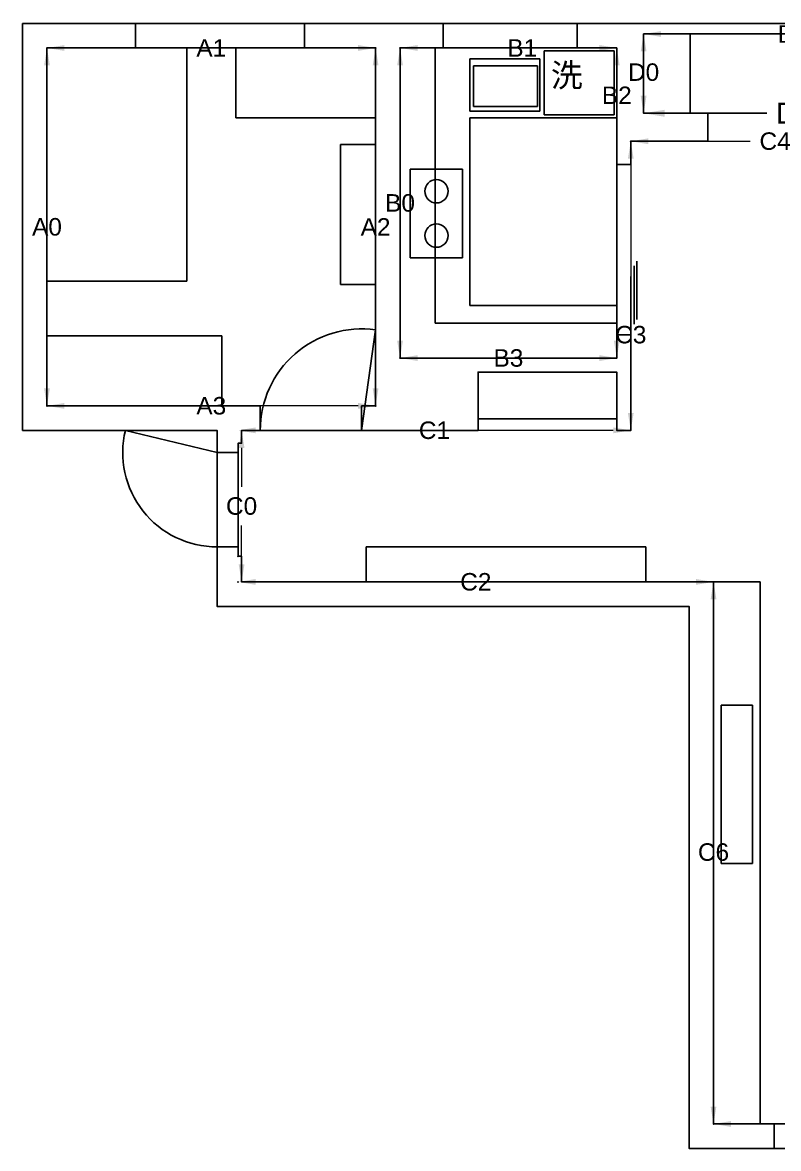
# Model space of a CAD drawing. Header units: inches. Extents: x 72.5 to 89, y 58.6 to 68.4.
# Drawn here: x 72.48 to 78.96, y 58.71 to 68.37 of the extents above; entities that cross this region are included whole.
import ezdxf

# ---------------------------------------------------------------- set-up
doc = ezdxf.new("R2010")
doc.units = ezdxf.units.IN
doc.header["$MEASUREMENT"] = 0
doc.layers.add('1', color=7, linetype='Continuous')
doc.layers.add('wall', color=7, linetype='Continuous')
doc.layers.add('desgin', color=7, linetype='Continuous', plot=False)
doc.styles.get("Standard").update_dxf_attribs({"font": 'Arial.ttf'})
doc.dimstyles.get("Standard").update_dxf_attribs({"dimtxt": 0.18, "dimasz": 0.18, "dimexe": 0.18, "dimexo": 0.0625, "dimgap": 0.09, "dimtad": 0, "dimtih": 1, "dimtoh": 1, "dimdec": 4, "dimzin": 0, "dimdsep": 46, "dimtxsty": 'Standard', "dimcen": 0.09, "dimadec": 0, "dimazin": 0, "dimtfac": 1, "dimtdec": 4, "dimtofl": 0, "dimtmove": 0, "dimatfit": 3, "dimfxl": 1, "dimtolj": 1, "dimtzin": 0, "dimarcsym": 0})

# ---------------------------------------------------------------- blocks, each defined once
blk = doc.blocks.new('*D46')
at = {"layer": '', "color": 0, "ltscale": 0.5, "transparency": 16777216}
for p in [(72.6852, 68.1524), (72.6852, 68.1524), (72.6852, 65.0824)]:
    blk.add_point(p, dxfattribs=at)
at = {"layer": 'wall', "color": 0, "lineweight": 9, "ltscale": 0.5, "transparency": 16777216}
for p, q in [((72.6852, 68.0024), (72.6852, 66.7834)), ((72.6852, 65.2324), (72.6852, 66.4513))]:
    blk.add_line(p, q, dxfattribs=at)
at = {"layer": 'wall', "color": 0, "ltscale": 0.5, "transparency": 16777216}
for points in [[(72.6602, 68.0024), (72.7102, 68.0024), (72.6852, 68.1524)], [(72.6602, 65.2324), (72.7102, 65.2324), (72.6852, 65.0824)]]:
    blk.add_solid(points, dxfattribs=at)
at = {"layer": 'wall', "color": 0, "ltscale": 0.5, "transparency": 16777216, "insert": (72.6852, 66.6174), "char_height": 0.15, "attachment_point": 5}
blk.add_mtext('\\A1;A0', dxfattribs=at)
blk = doc.blocks.new('*D45')
at = {"layer": '', "color": 0, "ltscale": 0.5, "transparency": 16777216}
for p in [(72.6852, 68.1524), (75.5052, 68.1524), (75.5052, 68.1524)]:
    blk.add_point(p, dxfattribs=at)
at = {"layer": 'wall', "color": 0, "lineweight": 9, "ltscale": 0.5, "transparency": 16777216}
for p, q in [((72.8352, 68.1524), (73.8967, 68.1524)), ((75.3552, 68.1524), (74.2936, 68.1524))]:
    blk.add_line(p, q, dxfattribs=at)
at = {"layer": 'wall', "color": 0, "ltscale": 0.5, "transparency": 16777216}
for points in [[(72.8352, 68.1774), (72.8352, 68.1274), (72.6852, 68.1524)], [(75.3552, 68.1774), (75.3552, 68.1274), (75.5052, 68.1524)]]:
    blk.add_solid(points, dxfattribs=at)
at = {"layer": 'wall', "color": 0, "ltscale": 0.5, "transparency": 16777216, "insert": (74.0952, 68.1524), "char_height": 0.15, "attachment_point": 5}
blk.add_mtext('\\A1;A1', dxfattribs=at)
blk = doc.blocks.new('*D44')
at = {"layer": '', "color": 0, "ltscale": 0.5, "transparency": 16777216}
for p in [(75.5052, 68.1524), (75.5052, 65.0824), (75.5052, 65.0824)]:
    blk.add_point(p, dxfattribs=at)
at = {"layer": 'wall', "color": 0, "lineweight": 9, "ltscale": 0.5, "transparency": 16777216}
for p, q in [((75.5052, 68.0024), (75.5052, 66.7824)), ((75.5052, 65.2324), (75.5052, 66.4524))]:
    blk.add_line(p, q, dxfattribs=at)
at = {"layer": 'wall', "color": 0, "ltscale": 0.5, "transparency": 16777216}
for points in [[(75.4802, 68.0024), (75.5302, 68.0024), (75.5052, 68.1524)], [(75.4802, 65.2324), (75.5302, 65.2324), (75.5052, 65.0824)]]:
    blk.add_solid(points, dxfattribs=at)
at = {"layer": 'wall', "color": 0, "ltscale": 0.5, "transparency": 16777216, "insert": (75.5052, 66.6174), "char_height": 0.15, "attachment_point": 5}
blk.add_mtext('\\A1;A2', dxfattribs=at)
blk = doc.blocks.new('*D43')
at = {"layer": '', "color": 0, "ltscale": 0.5, "transparency": 16777216}
for p in [(72.6852, 65.0824), (75.5052, 65.0824), (75.5052, 65.0824)]:
    blk.add_point(p, dxfattribs=at)
at = {"layer": 'wall', "color": 0, "lineweight": 9, "ltscale": 0.5, "transparency": 16777216}
for p, q in [((72.8352, 65.0824), (73.8814, 65.0824)), ((75.3552, 65.0824), (74.309, 65.0824))]:
    blk.add_line(p, q, dxfattribs=at)
at = {"layer": 'wall', "color": 0, "ltscale": 0.5, "transparency": 16777216}
for points in [[(72.8352, 65.1074), (72.8352, 65.0574), (72.6852, 65.0824)], [(75.3552, 65.1074), (75.3552, 65.0574), (75.5052, 65.0824)]]:
    blk.add_solid(points, dxfattribs=at)
at = {"layer": 'wall', "color": 0, "ltscale": 0.5, "transparency": 16777216, "insert": (74.0952, 65.0824), "char_height": 0.15, "attachment_point": 5}
blk.add_mtext('\\A1;A3', dxfattribs=at)
blk = doc.blocks.new('*D42')
at = {"layer": 'wall', "color": 0, "lineweight": 9, "ltscale": 0.5, "transparency": 16777216}
for p, q in [((74.3552, 64.7224), (74.3552, 64.3891)), ((74.3552, 63.7224), (74.3552, 64.0556))]:
    blk.add_line(p, q, dxfattribs=at)
at = {"layer": 'wall', "color": 0, "ltscale": 0.5, "transparency": 16777216}
for points in [[(74.3302, 64.7224), (74.3802, 64.7224), (74.3552, 64.8724)], [(74.3302, 63.7224), (74.3802, 63.7224), (74.3552, 63.5724)]]:
    blk.add_solid(points, dxfattribs=at)
at = {"layer": 'wall', "color": 0, "ltscale": 0.5, "transparency": 16777216, "insert": (74.3552, 64.2224), "char_height": 0.15, "attachment_point": 5}
blk.add_mtext('\\A1;C0', dxfattribs=at)
blk = doc.blocks.new('*D41')
at = {"layer": '', "color": 0, "ltscale": 0.5, "transparency": 16777216}
for p in [(75.7152, 68.1524), (75.7152, 68.1524), (75.7152, 65.4924)]:
    blk.add_point(p, dxfattribs=at)
at = {"layer": 'wall', "color": 0, "lineweight": 9, "ltscale": 0.5, "transparency": 16777216}
for p, q in [((75.7152, 68.0024), (75.7152, 66.9884)), ((75.7152, 65.6424), (75.7152, 66.6563))]:
    blk.add_line(p, q, dxfattribs=at)
at = {"layer": 'wall', "color": 0, "ltscale": 0.5, "transparency": 16777216}
for points in [[(75.6902, 68.0024), (75.7402, 68.0024), (75.7152, 68.1524)], [(75.6902, 65.6424), (75.7402, 65.6424), (75.7152, 65.4924)]]:
    blk.add_solid(points, dxfattribs=at)
at = {"layer": 'wall', "color": 0, "ltscale": 0.5, "transparency": 16777216, "insert": (75.7152, 66.8224), "char_height": 0.15, "attachment_point": 5}
blk.add_mtext('\\A1;B0', dxfattribs=at)
blk = doc.blocks.new('*D40')
at = {"layer": 'wall', "color": 0, "lineweight": 9, "ltscale": 0.5, "transparency": 16777216}
for p, q in [((75.8652, 68.1524), (76.5725, 68.1524)), ((77.4252, 68.1524), (76.9551, 68.1524))]:
    blk.add_line(p, q, dxfattribs=at)
at = {"layer": 'wall', "color": 0, "ltscale": 0.5, "transparency": 16777216}
for points in [[(75.8652, 68.1774), (75.8652, 68.1274), (75.7152, 68.1524)], [(77.4252, 68.1774), (77.4252, 68.1274), (77.5752, 68.1524)]]:
    blk.add_solid(points, dxfattribs=at)
at = {"layer": 'wall', "color": 0, "ltscale": 0.5, "transparency": 16777216, "insert": (76.7638, 68.1524), "char_height": 0.15, "attachment_point": 5}
blk.add_mtext('\\A1;B1', dxfattribs=at)
blk = doc.blocks.new('*D39')
at = {"layer": 'wall', "color": 0, "lineweight": 9, "ltscale": 0.5, "transparency": 16777216}
for p, q in [((77.5752, 68.0024), (77.5752, 67.9116)), ((77.5752, 65.6424), (77.5752, 67.5816))]:
    blk.add_line(p, q, dxfattribs=at)
at = {"layer": 'wall', "color": 0, "ltscale": 0.5, "transparency": 16777216}
for points in [[(77.5502, 68.0024), (77.6002, 68.0024), (77.5752, 68.1524)], [(77.5502, 65.6424), (77.6002, 65.6424), (77.5752, 65.4924)]]:
    blk.add_solid(points, dxfattribs=at)
at = {"layer": 'wall', "color": 0, "ltscale": 0.5, "transparency": 16777216, "insert": (77.5752, 67.7466), "char_height": 0.15, "attachment_point": 5}
blk.add_mtext('\\A1;B2', dxfattribs=at)
blk = doc.blocks.new('*D38')
at = {"layer": '', "color": 0, "ltscale": 0.5, "transparency": 16777216}
for p in [(75.7152, 65.4924), (77.5752, 65.4924), (77.5752, 65.4924)]:
    blk.add_point(p, dxfattribs=at)
at = {"layer": 'wall', "color": 0, "lineweight": 9, "ltscale": 0.5, "transparency": 16777216}
for p, q in [((75.8652, 65.4924), (76.4385, 65.4924)), ((77.4252, 65.4924), (76.8518, 65.4924))]:
    blk.add_line(p, q, dxfattribs=at)
at = {"layer": 'wall', "color": 0, "ltscale": 0.5, "transparency": 16777216}
for points in [[(75.8652, 65.5174), (75.8652, 65.4674), (75.7152, 65.4924)], [(77.4252, 65.5174), (77.4252, 65.4674), (77.5752, 65.4924)]]:
    blk.add_solid(points, dxfattribs=at)
at = {"layer": 'wall', "color": 0, "ltscale": 0.5, "transparency": 16777216, "insert": (76.6452, 65.4924), "char_height": 0.15, "attachment_point": 5}
blk.add_mtext('\\A1;B3', dxfattribs=at)
blk = doc.blocks.new('*D37')
at = {"layer": '', "color": 0, "ltscale": 0.5, "transparency": 16777216}
for p in [(77.6952, 67.3524), (77.6952, 64.8724), (77.6952, 64.8724)]:
    blk.add_point(p, dxfattribs=at)
at = {"layer": 'wall', "color": 0, "lineweight": 9, "ltscale": 0.5, "transparency": 16777216}
for p, q in [((77.6952, 67.2024), (77.6952, 65.8591)), ((77.6952, 65.0224), (77.6952, 65.5256))]:
    blk.add_line(p, q, dxfattribs=at)
at = {"layer": 'wall', "color": 0, "ltscale": 0.5, "transparency": 16777216}
for points in [[(77.6702, 67.2024), (77.7202, 67.2024), (77.6952, 67.3524)], [(77.6702, 65.0224), (77.7202, 65.0224), (77.6952, 64.8724)]]:
    blk.add_solid(points, dxfattribs=at)
at = {"layer": 'wall', "color": 0, "ltscale": 0.5, "transparency": 16777216, "insert": (77.6952, 65.6924), "char_height": 0.15, "attachment_point": 5}
blk.add_mtext('\\A1;C3', dxfattribs=at)
blk = doc.blocks.new('*D36')
at = {"layer": 'wall', "color": 0, "lineweight": 9, "ltscale": 0.5, "transparency": 16777216}
for p, q in [((77.8452, 67.3524), (78.7196, 67.3524)), ((80.2452, 67.3524), (79.1472, 67.3524))]:
    blk.add_line(p, q, dxfattribs=at)
at = {"layer": 'wall', "color": 0, "ltscale": 0.5, "transparency": 16777216}
for points in [[(77.8452, 67.3774), (77.8452, 67.3274), (77.6952, 67.3524)], [(80.2452, 67.3774), (80.2452, 67.3274), (80.3952, 67.3524)]]:
    blk.add_solid(points, dxfattribs=at)
at = {"layer": 'wall', "color": 0, "ltscale": 0.5, "transparency": 16777216, "insert": (78.9334, 67.3524), "char_height": 0.15, "attachment_point": 5}
blk.add_mtext('\\A1;C4', dxfattribs=at)
blk = doc.blocks.new('*D34')
at = {"layer": '', "color": 0, "ltscale": 0.5, "transparency": 16777216}
for p in [(78.4052, 63.5724), (78.4052, 58.9224), (78.4052, 58.9224)]:
    blk.add_point(p, dxfattribs=at)
at = {"layer": 'wall', "color": 0, "lineweight": 9, "ltscale": 0.5, "transparency": 16777216}
for p, q in [((78.4052, 63.4224), (78.4052, 61.4209)), ((78.4052, 59.0724), (78.4052, 61.0874))]:
    blk.add_line(p, q, dxfattribs=at)
at = {"layer": 'wall', "color": 0, "ltscale": 0.5, "transparency": 16777216}
for points in [[(78.3802, 63.4224), (78.4302, 63.4224), (78.4052, 63.5724)], [(78.3802, 59.0724), (78.4302, 59.0724), (78.4052, 58.9224)]]:
    blk.add_solid(points, dxfattribs=at)
at = {"layer": 'wall', "color": 0, "ltscale": 0.5, "transparency": 16777216, "insert": (78.4052, 61.2541), "char_height": 0.15, "attachment_point": 5}
blk.add_mtext('\\A1;C6', dxfattribs=at)
blk = doc.blocks.new('*D33')
at = {"layer": '', "color": 0, "ltscale": 0.5, "transparency": 16777216}
for p in [(78.4052, 58.9224), (82.1952, 58.9224), (82.1952, 58.9224)]:
    blk.add_point(p, dxfattribs=at)
at = {"layer": 'wall', "color": 0, "lineweight": 9, "ltscale": 0.5, "transparency": 16777216}
for p, q in [((78.5552, 58.9224), (80.0853, 58.9224)), ((82.0452, 58.9224), (80.515, 58.9224))]:
    blk.add_line(p, q, dxfattribs=at)
at = {"layer": 'wall', "color": 0, "ltscale": 0.5, "transparency": 16777216}
for points in [[(78.5552, 58.9474), (78.5552, 58.8974), (78.4052, 58.9224)], [(82.0452, 58.9474), (82.0452, 58.8974), (82.1952, 58.9224)]]:
    blk.add_solid(points, dxfattribs=at)
at = {"layer": 'wall', "color": 0, "ltscale": 0.5, "transparency": 16777216, "insert": (80.3002, 58.9224), "char_height": 0.15, "attachment_point": 5}
blk.add_mtext('\\A1;C7', dxfattribs=at)
blk = doc.blocks.new('*D22')
at = {"layer": 'wall', "color": 0, "lineweight": 9, "ltscale": 0.5, "transparency": 16777216}
for p, q in [((77.8052, 68.1224), (77.8052, 68.0503)), ((77.8052, 67.7424), (77.8052, 67.8383))]:
    blk.add_line(p, q, dxfattribs=at)
at = {"layer": 'wall', "color": 0, "ltscale": 0.5, "transparency": 16777216}
for points in [[(77.7802, 68.1224), (77.8302, 68.1224), (77.8052, 68.2724)], [(77.7802, 67.7424), (77.8302, 67.7424), (77.8052, 67.5924)]]:
    blk.add_solid(points, dxfattribs=at)
at = {"layer": 'wall', "color": 0, "ltscale": 0.5, "transparency": 16777216, "insert": (77.8052, 67.9443), "char_height": 0.15, "attachment_point": 5}
blk.add_mtext('\\A1;D0', dxfattribs=at)
blk = doc.blocks.new('*D20')
at = {"layer": 'wall', "color": 0, "lineweight": 9, "ltscale": 0.5, "transparency": 16777216}
for p, q in [((77.9552, 68.2724), (78.8927, 68.2724)), ((80.2252, 68.2724), (79.2876, 68.2724))]:
    blk.add_line(p, q, dxfattribs=at)
at = {"layer": 'wall', "color": 0, "ltscale": 0.5, "transparency": 16777216}
for points in [[(77.9552, 68.2974), (77.9552, 68.2474), (77.8052, 68.2724)], [(80.2252, 68.2974), (80.2252, 68.2474), (80.3752, 68.2724)]]:
    blk.add_solid(points, dxfattribs=at)
at = {"layer": 'wall', "color": 0, "ltscale": 0.5, "transparency": 16777216, "insert": (79.0902, 68.2724), "char_height": 0.15, "attachment_point": 5}
blk.add_mtext('\\A1;D1', dxfattribs=at)
blk = doc.blocks.new('*D47')
at = {"layer": '', "color": 0, "ltscale": 0.5, "transparency": 16777216}
for p in [(74.3252, 63.7924), (74.3252, 63.5724), (78.4052, 63.5724)]:
    blk.add_point(p, dxfattribs=at)
at = {"layer": 'wall', "color": 0, "lineweight": 9, "ltscale": 0.5, "transparency": 16777216}
for p, q in [((74.4752, 63.5724), (76.1514, 63.5724)), ((78.2552, 63.5724), (76.579, 63.5724))]:
    blk.add_line(p, q, dxfattribs=at)
at = {"layer": 'wall', "color": 0, "ltscale": 0.5, "transparency": 16777216}
for points in [[(74.4752, 63.5974), (74.4752, 63.5474), (74.3252, 63.5724)], [(78.2552, 63.5974), (78.2552, 63.5474), (78.4052, 63.5724)]]:
    blk.add_solid(points, dxfattribs=at)
at = {"layer": 'wall', "color": 0, "ltscale": 0.5, "transparency": 16777216, "insert": (76.3652, 63.5724), "char_height": 0.15, "attachment_point": 5}
blk.add_mtext('\\A1;C2', dxfattribs=at)
blk = doc.blocks.new('*D19')
at = {"layer": '', "color": 0, "ltscale": 0.5, "transparency": 16777216}
for p in [(77.6952, 64.8724), (77.6952, 64.8724), (74.3252, 64.6824)]:
    blk.add_point(p, dxfattribs=at)
at = {"layer": 'wall', "color": 0, "lineweight": 9, "ltscale": 0.5, "transparency": 16777216}
for p, q in [((74.4752, 64.8724), (75.8107, 64.8724)), ((77.5452, 64.8724), (76.2097, 64.8724))]:
    blk.add_line(p, q, dxfattribs=at)
at = {"layer": 'wall', "color": 0, "ltscale": 0.5, "transparency": 16777216}
for points in [[(74.4752, 64.8974), (74.4752, 64.8474), (74.3252, 64.8724)], [(77.5452, 64.8974), (77.5452, 64.8474), (77.6952, 64.8724)]]:
    blk.add_solid(points, dxfattribs=at)
at = {"layer": 'wall', "color": 0, "ltscale": 0.5, "transparency": 16777216, "insert": (76.0102, 64.8724), "char_height": 0.15, "attachment_point": 5}
blk.add_mtext('\\A1;C1', dxfattribs=at)
blk = doc.blocks.new('*D48')
at = {"layer": 'wall', "color": 0, "lineweight": -2, "transparency": 16777216}
for p, q in [((77.8052, 67.6549), (77.8052, 67.7724)), ((80.3952, 67.6249), (80.3952, 67.7724)), ((77.9852, 67.5924), (78.8628, 67.5924)), ((80.2152, 67.5924), (79.3375, 67.5924))]:
    blk.add_line(p, q, dxfattribs=at)
at = {"layer": 'wall', "color": 0, "transparency": 16777216}
for points in [[(77.9852, 67.6224), (77.9852, 67.5624), (77.8052, 67.5924)], [(80.2152, 67.6224), (80.2152, 67.5624), (80.3952, 67.5924)]]:
    blk.add_solid(points, dxfattribs=at)
at = {"layer": 'wall', "color": 0, "transparency": 16777216, "insert": (79.1002, 67.5924), "char_height": 0.18, "attachment_point": 5}
blk.add_mtext('\\A1;D3', dxfattribs=at)

msp = doc.modelspace()

# ---------------------------------------------------------------- linework, layer by layer
at = {"layer": '1'}
for p, q in [((77.57517, 65.69237), (77.57517, 67.15237)), ((74.32517, 64.68237), (74.32517, 63.87237))]:
    msp.add_line(p, q, dxfattribs=at)
for points in [[(80.24517, 68.36237), (77.23517, 68.36237), (77.23517, 68.15237), (76.08517, 68.15237), (76.08517, 68.36237), (74.89517, 68.36237), (74.89517, 68.15237), (73.44517, 68.15237), (73.44517, 68.36237), (72.47517, 68.36237), (72.47517, 64.87237), (74.14517, 64.87237), (74.14517, 64.68237), (74.32517, 64.68237), (74.32517, 64.76237), (74.35517, 64.76237), (74.35517, 64.87237), (74.51517, 64.87237), (74.51517, 65.08237), (72.68517, 65.08237), (72.68517, 68.15237), (73.44517, 68.15237), (74.89517, 68.15237), (75.50517, 68.15237), (75.50517, 65.08237), (75.38517, 65.08237), (75.38517, 64.87237), (76.38517, 64.87237), (76.38517, 65.37237), (77.57517, 65.37237), (77.57517, 64.87237), (77.69517, 64.87237), (77.69517, 65.69237), (77.57517, 65.69237), (77.57517, 65.49237), (75.71517, 65.49237), (75.71517, 68.15237), (76.08517, 68.15237), (77.23517, 68.15237), (77.57517, 68.15237), (77.57517, 67.15237), (77.69517, 67.15237), (77.69517, 67.35237), (78.35517, 67.35237), (78.35517, 67.59237), (77.80517, 67.59237), (77.80517, 68.27237), (78.21517, 68.27237), (80.24517, 68.27237)], [(80.24517, 68.36237), (78.21517, 68.36237), (77.23517, 68.36237), (76.08517, 68.36237), (74.89517, 68.36237), (73.44517, 68.36237), (72.47517, 68.36237), (72.47517, 64.87237)], [(81.52517, 58.92237), (78.92517, 58.92237), (78.40517, 58.92237), (78.40517, 63.57237), (74.35517, 63.57237), (74.35517, 63.79237), (74.32517, 63.79237), (74.32517, 63.87237), (74.14517, 63.87237), (74.14517, 63.36237), (78.19517, 63.36237), (78.19517, 58.71237), (78.92517, 58.71237), (81.52517, 58.71237)], [(78.19517, 58.71237), (78.92517, 58.71237), (78.92517, 58.92237), (81.52517, 58.92237)]]:
    msp.add_lwpolyline(points, dxfattribs=at)
at = {"layer": 'desgin'}
for p, q in [((78.20517, 68.27237), (77.80517, 68.27237)), ((77.80517, 68.27237), (77.80517, 67.59237)), ((78.20517, 67.59237), (78.20517, 68.27237)), ((72.68517, 68.15237), (73.88517, 68.15237)), ((72.68517, 68.15237), (72.68517, 66.15237)), ((73.88517, 68.15237), (73.88517, 66.15237)), ((75.50517, 68.15237), (74.30517, 68.15237)), ((74.30517, 68.15237), (74.30517, 67.55237)), ((75.50517, 68.15237), (75.50517, 67.55237)), ((77.57517, 68.15237), (75.71517, 68.15237)), ((75.71517, 68.15237), (75.71517, 65.49237)), ((76.01517, 65.79237), (76.01517, 68.15237)), ((76.95155, 68.12919), (77.55155, 68.12919)), ((76.95155, 67.57919), (76.95155, 68.12919)), ((77.55155, 68.12919), (77.55155, 67.57919)), ((77.57517, 67.55237), (77.57517, 68.15237)), ((76.31455, 67.60981), (76.31455, 68.05981)), ((76.31455, 68.05981), (76.91455, 68.05981)), ((76.34539, 67.64921), (76.34539, 67.99921)), ((76.34539, 67.99921), (76.89539, 67.99921)), ((76.89539, 67.99921), (76.89539, 67.64921)), ((76.91455, 68.05981), (76.91455, 67.60981)), ((76.91455, 67.60981), (76.31455, 67.60981)), ((76.89539, 67.64921), (76.34539, 67.64921)), ((74.30517, 67.55237), (75.50517, 67.55237)), ((76.31517, 65.94237), (76.31517, 67.55237)), ((76.31517, 67.55237), (77.57517, 67.55237)), ((77.55155, 67.57919), (76.95155, 67.57919)), ((77.80517, 67.59237), (78.20517, 67.59237)), ((75.20517, 66.12318), (75.20517, 67.32318)), ((75.20517, 67.32318), (75.50517, 67.32318)), ((75.50517, 67.32318), (75.50517, 66.12318)), ((76.25247, 67.11292), (75.80247, 67.11292)), ((75.80247, 67.11292), (75.80247, 66.35292)), ((76.25247, 67.11292), (76.25247, 66.35292)), ((75.80247, 66.35292), (76.25247, 66.35292)), ((77.72399, 65.78245), (77.72399, 66.28245)), ((77.74769, 65.82412), (77.74769, 66.32412)), ((77.69517, 65.69237), (77.69517, 66.19237)), ((73.88517, 66.15237), (72.68517, 66.15237)), ((75.50517, 66.12318), (75.20517, 66.12318)), ((77.57517, 65.94237), (76.31517, 65.94237)), ((77.57517, 65.49237), (77.57517, 65.94237)), ((77.57517, 65.79237), (76.01517, 65.79237)), ((74.18517, 65.68237), (72.68517, 65.68237)), ((72.68517, 65.08237), (72.68517, 65.68237)), ((74.18517, 65.08237), (74.18517, 65.68237)), ((75.38517, 64.87237), (75.50517, 65.73405)), ((75.71517, 65.49237), (77.57517, 65.49237)), ((76.38517, 65.37237), (76.38517, 64.97237)), ((77.57517, 65.37237), (76.38517, 65.37237)), ((77.57517, 64.97237), (77.57517, 65.37237)), ((72.68517, 65.08237), (74.18517, 65.08237)), ((76.38517, 64.97237), (77.57517, 64.97237)), ((74.14517, 64.68237), (73.35777, 64.87237)), ((74.51517, 64.87237), (75.38517, 64.87237)), ((74.14517, 63.87237), (74.14517, 64.68237)), ((75.42311, 63.57237), (75.42311, 63.87237)), ((75.42311, 63.87237), (77.82311, 63.87237)), ((77.82311, 63.87237), (77.82311, 63.57237)), ((75.42311, 63.57237), (77.82311, 63.57237)), ((78.40517, 63.57237), (78.80517, 63.57237)), ((78.40517, 58.92237), (78.40517, 63.57237)), ((78.80517, 63.57237), (78.80517, 58.92237)), ((78.47053, 61.15812), (78.47053, 62.51512)), ((78.47053, 62.51512), (78.74053, 62.51512)), ((78.74053, 62.51512), (78.74053, 61.15812)), ((78.74053, 61.15812), (78.47053, 61.15812)), ((78.80517, 58.92237), (78.40517, 58.92237))]:
    msp.add_line(p, q, dxfattribs=at)
for centre in [(76.02747, 66.92292), (76.02747, 66.54292)]:
    msp.add_circle(centre, 0.1, dxfattribs=at)
for centre, radius, start, end in [((75.38517, 64.87237), 0.87, 82.071858, 180), ((74.14517, 64.68237), 0.81, 166.433847, 270)]:
    msp.add_arc(centre, radius, start, end, dxfattribs=at)

# ---------------------------------------------------------------- texts
at = {"layer": 'desgin', "insert": (77.0098, 68.01887), "char_height": 0.2, "attachment_point": 1}
msp.add_mtext_dynamic_manual_height_columns('{\\fArial Unicode MS|b0|i0|c134|p0;洗}', width=0.0944422, gutter_width=1, heights=[0], dxfattribs=at)

# ---------------------------------------------------------------- dimensions: what is measured, and where the dimension line sits
at = {"layer": 'wall', "color": 2, "ltscale": 0.5}
for base, p1, p2, text, override, picture, middle in [((80.37517, 68.27237), (77.80517, 68.27237), (80.37517, 68.27237), 'D1', {"dimscale": 1, "dimtxt": 0.15, "dimasz": 0.15, "dimexe": 0.15, "dimsah": 1, "dimse1": 1, "dimse2": 1, "dimsd1": 0, "dimsd2": 0, "dimtix": 0, "dimtofl": 0, "dimtmove": 0, "dimatfit": 3, "dimlwd": 9, "dimlwe": 9}, '*D20', (79.09017, 68.27237)), ((75.50517, 68.15237), (72.68517, 68.15237), (75.50517, 68.15237), 'A1', {"dimscale": 1, "dimtxt": 0.15, "dimasz": 0.15, "dimexe": 0.15, "dimsah": 1, "dimse1": 1, "dimse2": 1, "dimsd1": 0, "dimsd2": 0, "dimtix": 0, "dimtofl": 0, "dimtmove": 0, "dimatfit": 3, "dimlwd": 9, "dimlwe": 9}, '*D45', (74.09517, 68.15237)), ((77.57517, 68.15237), (75.71517, 68.15237), (77.57517, 68.15237), 'B1', {"dimtxt": 0.15, "dimasz": 0.15, "dimexe": 0.15, "dimsah": 1, "dimse1": 1, "dimse2": 1, "dimlwd": 9, "dimlwe": 9}, '*D40', (76.76376, 68.15237)), ((77.69517, 67.35237), (80.39517, 67.35237), (77.69517, 67.35237), 'C4', {"dimtxt": 0.15, "dimasz": 0.15, "dimexe": 0.15, "dimsah": 1, "dimse1": 1, "dimse2": 1, "dimlwd": 9, "dimlwe": 9}, '*D36', (78.93342, 67.35237)), ((77.57517, 65.49237), (75.71517, 65.49237), (77.57517, 65.49237), 'B3', {"dimscale": 1, "dimtxt": 0.15, "dimasz": 0.15, "dimexe": 0.15, "dimsah": 1, "dimse1": 1, "dimse2": 1, "dimsd1": 0, "dimsd2": 0, "dimtix": 0, "dimtofl": 0, "dimtmove": 0, "dimatfit": 3, "dimlwd": 9, "dimlwe": 9}, '*D38', (76.64517, 65.49237)), ((75.50517, 65.08237), (72.68517, 65.08237), (75.50517, 65.08237), 'A3', {"dimscale": 1, "dimtxt": 0.15, "dimasz": 0.15, "dimexe": 0.15, "dimsah": 1, "dimse1": 1, "dimse2": 1, "dimsd1": 0, "dimsd2": 0, "dimtix": 0, "dimtofl": 0, "dimtmove": 0, "dimatfit": 3, "dimlwd": 9, "dimlwe": 9}, '*D43', (74.09517, 65.08237)), ((77.69517, 64.87237), (74.32517, 64.68237), (77.69517, 64.87237), 'C1', {"dimscale": 1, "dimtxt": 0.15, "dimasz": 0.15, "dimexe": 0.15, "dimsah": 1, "dimse1": 1, "dimse2": 1, "dimsd1": 0, "dimsd2": 0, "dimtix": 0, "dimtofl": 0, "dimtmove": 0, "dimatfit": 3, "dimlwd": 9, "dimlwe": 9}, '*D19', (76.01017, 64.87237)), ((74.32517, 63.57237), (78.40517, 63.57237), (74.32517, 63.79237), 'C2', {"dimtxt": 0.15, "dimasz": 0.15, "dimexe": 0.15, "dimsah": 1, "dimse1": 1, "dimse2": 1, "dimsd1": 0, "dimsd2": 0, "dimlwd": 9, "dimlwe": 9}, '*D47', (76.36517, 63.57237)), ((82.19517, 58.92237), (78.40517, 58.92237), (82.19517, 58.92237), 'C7', {"dimscale": 1, "dimtxt": 0.15, "dimasz": 0.15, "dimexe": 0.15, "dimsah": 1, "dimse1": 1, "dimse2": 1, "dimsd1": 0, "dimsd2": 0, "dimtix": 0, "dimtofl": 0, "dimtmove": 0, "dimatfit": 3, "dimlwd": 9, "dimlwe": 9}, '*D33', (80.30017, 58.92237))]:
    dim = msp.add_linear_dim(base=base, p1=p1, p2=p2, text=text, dimstyle='Standard', override=override, dxfattribs=at)
    dim.commit()
    dim.dimension.update_dxf_attribs({"geometry": picture, "text_midpoint": middle, "dimtype": 160})
for base, p1, p2, text, override, picture, middle in [((77.80517, 67.59237), (77.80517, 68.27237), (77.80517, 67.59237), 'D0', {"dimtxt": 0.15, "dimasz": 0.15, "dimexe": 0.15, "dimgap": 0.03, "dimsah": 1, "dimse1": 1, "dimse2": 1, "dimsd1": 0, "dimsd2": 0, "dimlwd": 9, "dimlwe": 9}, '*D22', (77.80517, 67.94431)), ((72.68517, 68.15237), (72.68517, 65.08237), (72.68517, 68.15237), 'A0', {"dimscale": 1, "dimtxt": 0.15, "dimasz": 0.15, "dimexe": 0.15, "dimsah": 1, "dimse1": 1, "dimse2": 1, "dimsd1": 0, "dimsd2": 0, "dimtix": 0, "dimtofl": 0, "dimtmove": 0, "dimatfit": 3, "dimlwd": 9, "dimlwe": 9}, '*D46', (72.68517, 66.61737)), ((75.50517, 65.08237), (75.50517, 68.15237), (75.50517, 65.08237), 'A2', {"dimscale": 1, "dimtxt": 0.15, "dimasz": 0.15, "dimexe": 0.15, "dimsah": 1, "dimse1": 1, "dimse2": 1, "dimsd1": 0, "dimsd2": 0, "dimtix": 0, "dimtofl": 0, "dimtmove": 0, "dimatfit": 3, "dimlwd": 9, "dimlwe": 9}, '*D44', (75.50517, 66.61737)), ((75.71517, 68.15237), (75.71517, 65.49237), (75.71517, 68.15237), 'B0', {"dimscale": 1, "dimtxt": 0.15, "dimasz": 0.15, "dimexe": 0.15, "dimsah": 1, "dimse1": 1, "dimse2": 1, "dimsd1": 0, "dimsd2": 0, "dimtix": 0, "dimtofl": 0, "dimtmove": 0, "dimatfit": 3, "dimlwd": 9, "dimlwe": 9}, '*D41', (75.71517, 66.82237)), ((77.57517, 65.49237), (77.57517, 68.15237), (77.57517, 65.49237), 'B2', {"dimtxt": 0.15, "dimasz": 0.15, "dimexe": 0.15, "dimsah": 1, "dimse1": 1, "dimse2": 1, "dimlwd": 9, "dimlwe": 9}, '*D39', (77.57517, 67.7466)), ((77.69517, 64.87237), (77.69517, 67.35237), (77.69517, 64.87237), 'C3', {"dimscale": 1, "dimtxt": 0.15, "dimasz": 0.15, "dimexe": 0.15, "dimsah": 1, "dimse1": 1, "dimse2": 1, "dimsd1": 0, "dimsd2": 0, "dimtix": 0, "dimtofl": 0, "dimtmove": 0, "dimatfit": 3, "dimlwd": 9, "dimlwe": 9}, '*D37', (77.69517, 65.69237)), ((74.35517, 63.57237), (74.35517, 64.87237), (74.35517, 63.57237), 'C0', {"dimtxt": 0.15, "dimasz": 0.15, "dimexe": 0.15, "dimsah": 1, "dimse1": 1, "dimse2": 1, "dimlwd": 9, "dimlwe": 9}, '*D42', (74.35517, 64.22237)), ((78.40517, 58.92237), (78.40517, 63.57237), (78.40517, 58.92237), 'C6', {"dimscale": 1, "dimtxt": 0.15, "dimasz": 0.15, "dimexe": 0.15, "dimsah": 1, "dimse1": 1, "dimse2": 1, "dimsd1": 0, "dimsd2": 0, "dimtix": 0, "dimtofl": 0, "dimtmove": 0, "dimatfit": 3, "dimlwd": 9, "dimlwe": 9}, '*D34', (78.40517, 61.25415))]:
    dim = msp.add_linear_dim(base=base, p1=p1, p2=p2, angle=90, text=text, dimstyle='Standard', override=override, dxfattribs=at)
    dim.commit()
    dim.dimension.update_dxf_attribs({"geometry": picture, "text_midpoint": middle, "dimtype": 160})
at = {"layer": 'wall', "color": 2}
dim = msp.add_linear_dim(base=(80.39517, 67.59237), p1=(77.80517, 67.59237), p2=(80.39517, 67.56237), text='D3', dimstyle='Standard', dxfattribs=at)
dim.commit()
dim.dimension.update_dxf_attribs({"geometry": '*D48', "text_midpoint": (79.10017, 67.59237)})

doc.saveas('drawing.dxf')
